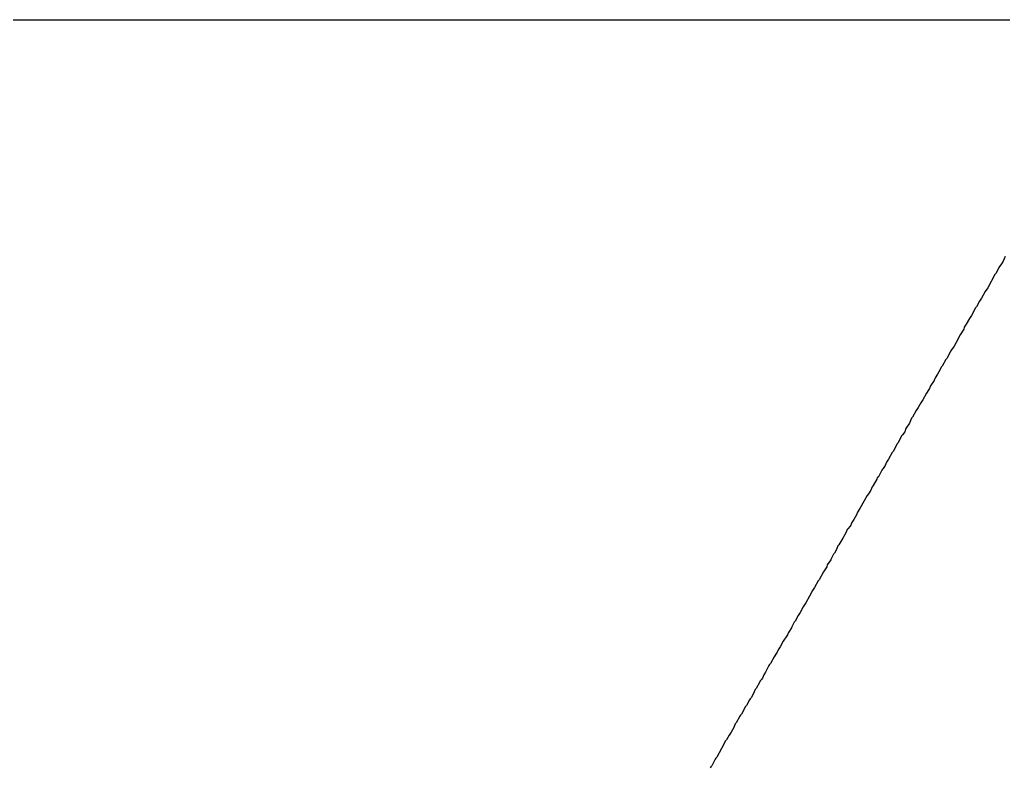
# Model space of a CAD drawing. Header units: inches. Extents: x 0 to 11.2, y -0.2 to 5.5.
# Drawn here: x 2.3937 to 2.4789, y 1.1553 to 1.22 of the extents above; entities that cross this region are included whole.
import ezdxf

# ---------------------------------------------------------------- set-up
doc = ezdxf.new("R2010")
doc.units = ezdxf.units.IN
doc.header["$MEASUREMENT"] = 0
doc.layers.add('Bottom Overlay', color=54, linetype='Continuous')
doc.layers.add('Top Layer', color=1, linetype='Continuous')

msp = doc.modelspace()

# ---------------------------------------------------------------- linework, layer by layer
at = {"layer": 'Bottom Overlay'}
for p, q in [((2.478759, 1.198859), (2.478538, 1.198549)), ((2.478892, 1.19908), (2.478759, 1.198859)), ((2.479069, 1.199479), (2.478892, 1.19908)), ((2.478184, 1.19793), (2.477564, 1.196778)), ((2.478272, 1.198018), (2.478184, 1.19793)), ((2.478449, 1.198328), (2.478272, 1.198018)), ((2.478538, 1.198549), (2.478449, 1.198328)), ((2.477342, 1.196469), (2.477032, 1.195893)), ((2.477564, 1.196778), (2.477342, 1.196469)), ((2.476855, 1.195627), (2.47659, 1.19514)), ((2.477032, 1.195893), (2.476855, 1.195627)), ((2.476501, 1.195052), (2.476147, 1.194388)), ((2.47659, 1.19514), (2.476501, 1.195052)), ((2.475704, 1.193635), (2.475527, 1.19337)), ((2.47597, 1.194122), (2.475704, 1.193635)), ((2.476147, 1.194388), (2.47597, 1.194122)), ((2.475483, 1.193193), (2.475173, 1.192705)), ((2.475527, 1.19337), (2.475483, 1.193193)), ((2.474819, 1.192041), (2.474642, 1.191732)), ((2.475173, 1.192705), (2.474819, 1.192041)), ((2.474376, 1.191333), (2.474022, 1.190669)), ((2.47442, 1.191422), (2.474376, 1.191333)), ((2.474642, 1.191732), (2.47442, 1.191422)), ((2.473933, 1.190581), (2.473624, 1.190005)), ((2.474022, 1.190669), (2.473933, 1.190581)), ((2.473447, 1.189695), (2.473225, 1.189297)), ((2.473535, 1.189917), (2.473447, 1.189695)), ((2.473624, 1.190005), (2.473535, 1.189917)), ((2.472915, 1.188765), (2.472605, 1.188279)), ((2.473004, 1.188987), (2.472915, 1.188765)), ((2.473225, 1.189297), (2.473004, 1.188987)), ((2.472251, 1.187659), (2.471941, 1.187083)), ((2.472473, 1.187969), (2.472251, 1.187659)), ((2.472517, 1.188057), (2.472473, 1.187969)), ((2.472605, 1.188279), (2.472517, 1.188057)), ((2.471764, 1.186818), (2.471543, 1.186419)), ((2.471941, 1.187083), (2.471764, 1.186818)), ((2.471366, 1.186154), (2.471056, 1.185578)), ((2.471543, 1.186419), (2.471366, 1.186154)), ((2.470857, 1.185202), (2.47079, 1.185047)), ((2.470967, 1.185489), (2.470857, 1.185202)), ((2.471056, 1.185578), (2.470967, 1.185489)), ((2.47037, 1.184316), (2.470193, 1.184051)), ((2.47048, 1.184604), (2.47037, 1.184316)), ((2.47079, 1.185047), (2.47048, 1.184604)), ((2.470126, 1.183984), (2.469772, 1.18332)), ((2.470193, 1.184051), (2.470126, 1.183984)), ((2.469374, 1.182612), (2.469285, 1.182523)), ((2.469551, 1.182922), (2.469374, 1.182612)), ((2.469683, 1.183232), (2.469551, 1.182922)), ((2.469772, 1.18332), (2.469683, 1.183232)), ((2.468975, 1.181948), (2.468798, 1.181682)), ((2.469285, 1.182523), (2.468975, 1.181948)), ((2.4684, 1.180974), (2.46809, 1.180398)), ((2.468444, 1.181062), (2.4684, 1.180974)), ((2.46851, 1.181129), (2.468444, 1.181062)), ((2.468687, 1.181394), (2.46851, 1.181129)), ((2.468798, 1.181682), (2.468687, 1.181394)), ((2.467957, 1.180221), (2.467647, 1.179646)), ((2.468001, 1.18031), (2.467957, 1.180221)), ((2.46809, 1.180398), (2.468001, 1.18031)), ((2.467426, 1.179247), (2.467249, 1.178937)), ((2.467558, 1.179557), (2.467426, 1.179247)), ((2.467647, 1.179646), (2.467558, 1.179557)), ((2.467116, 1.178805), (2.466496, 1.177653)), ((2.467249, 1.178937), (2.467116, 1.178805)), ((2.466496, 1.177653), (2.466275, 1.177344)), ((2.465965, 1.176724), (2.465788, 1.176458)), ((2.466186, 1.177122), (2.465965, 1.176724)), ((2.466275, 1.177344), (2.466186, 1.177122)), ((2.465389, 1.175838), (2.465279, 1.175551)), ((2.465456, 1.175905), (2.465389, 1.175838)), ((2.465655, 1.176148), (2.465456, 1.175905)), ((2.465699, 1.176237), (2.465655, 1.176148)), ((2.465788, 1.176458), (2.465699, 1.176237)), ((2.465013, 1.175108), (2.464681, 1.17451)), ((2.465279, 1.175551), (2.465013, 1.175108)), ((2.46446, 1.174112), (2.464282, 1.173802)), ((2.464592, 1.174422), (2.46446, 1.174112)), ((2.464681, 1.17451), (2.464592, 1.174422)), ((2.463973, 1.173226), (2.463663, 1.172784)), ((2.464017, 1.173315), (2.463973, 1.173226)), ((2.464194, 1.173713), (2.464017, 1.173315)), ((2.464282, 1.173802), (2.464194, 1.173713)), ((2.463618, 1.172607), (2.463331, 1.172186)), ((2.463663, 1.172784), (2.463618, 1.172607)), ((2.462954, 1.1715), (2.462866, 1.171411)), ((2.463331, 1.172186), (2.462954, 1.1715)), ((2.462556, 1.170836), (2.462379, 1.17057)), ((2.462866, 1.171411), (2.462556, 1.170836)), ((2.462113, 1.170083), (2.461803, 1.169508)), ((2.462379, 1.17057), (2.462113, 1.170083)), ((2.461582, 1.169153), (2.461316, 1.168667)), ((2.461626, 1.169242), (2.461582, 1.169153)), ((2.461803, 1.169508), (2.461626, 1.169242)), ((2.461139, 1.168401), (2.460874, 1.167914)), ((2.461316, 1.168667), (2.461139, 1.168401)), ((2.460564, 1.167338), (2.460298, 1.16694)), ((2.460608, 1.167427), (2.460564, 1.167338)), ((2.460785, 1.167825), (2.460608, 1.167427)), ((2.460874, 1.167914), (2.460785, 1.167825)), ((2.460165, 1.16663), (2.459855, 1.166187)), ((2.46021, 1.166719), (2.460165, 1.16663)), ((2.460298, 1.16694), (2.46021, 1.166719)), ((2.45959, 1.1657), (2.459413, 1.165435)), ((2.459855, 1.166187), (2.45959, 1.1657)), ((2.459058, 1.164815), (2.458749, 1.164239)), ((2.45928, 1.165125), (2.459058, 1.164815)), ((2.459324, 1.165213), (2.45928, 1.165125)), ((2.459413, 1.165435), (2.459324, 1.165213)), ((2.458616, 1.164062), (2.458306, 1.163487)), ((2.45866, 1.164151), (2.458616, 1.164062)), ((2.458749, 1.164239), (2.45866, 1.164151)), ((2.458062, 1.162978), (2.457952, 1.162823)), ((2.458173, 1.163265), (2.458062, 1.162978)), ((2.458306, 1.163487), (2.458173, 1.163265)), ((2.457819, 1.162646), (2.457509, 1.16207)), ((2.457863, 1.162734), (2.457819, 1.162646)), ((2.457952, 1.162823), (2.457863, 1.162734)), ((2.457066, 1.161273), (2.456978, 1.161185)), ((2.457243, 1.161583), (2.457066, 1.161273)), ((2.457421, 1.161982), (2.457243, 1.161583)), ((2.457509, 1.16207), (2.457421, 1.161982)), ((2.456579, 1.160521), (2.456225, 1.159857)), ((2.456668, 1.160609), (2.456579, 1.160521)), ((2.456933, 1.161096), (2.456668, 1.160609)), ((2.456978, 1.161185), (2.456933, 1.161096)), ((2.456092, 1.159679), (2.455783, 1.159104)), ((2.456137, 1.159768), (2.456092, 1.159679)), ((2.456225, 1.159857), (2.456137, 1.159768)), ((2.455561, 1.158705), (2.45534, 1.158307)), ((2.455694, 1.159015), (2.455561, 1.158705)), ((2.455783, 1.159104), (2.455694, 1.159015)), ((2.455163, 1.158041), (2.454941, 1.157643)), ((2.45534, 1.158307), (2.455163, 1.158041)), ((2.454853, 1.157555), (2.454499, 1.15689)), ((2.454941, 1.157643), (2.454853, 1.157555)), ((2.4541, 1.156138), (2.454012, 1.156049)), ((2.454499, 1.15689), (2.4541, 1.156138)), ((2.453569, 1.155297), (2.453525, 1.155208)), ((2.453657, 1.155385), (2.453569, 1.155297)), ((2.453967, 1.155961), (2.453657, 1.155385)), ((2.454012, 1.156049), (2.453967, 1.155961))]:
    msp.add_line(p, q, dxfattribs=at)
at = {"layer": 'Top Layer'}
msp.add_line((2.04, 1.219999), (2.482685, 1.22), dxfattribs=at)

doc.saveas('drawing.dxf')
